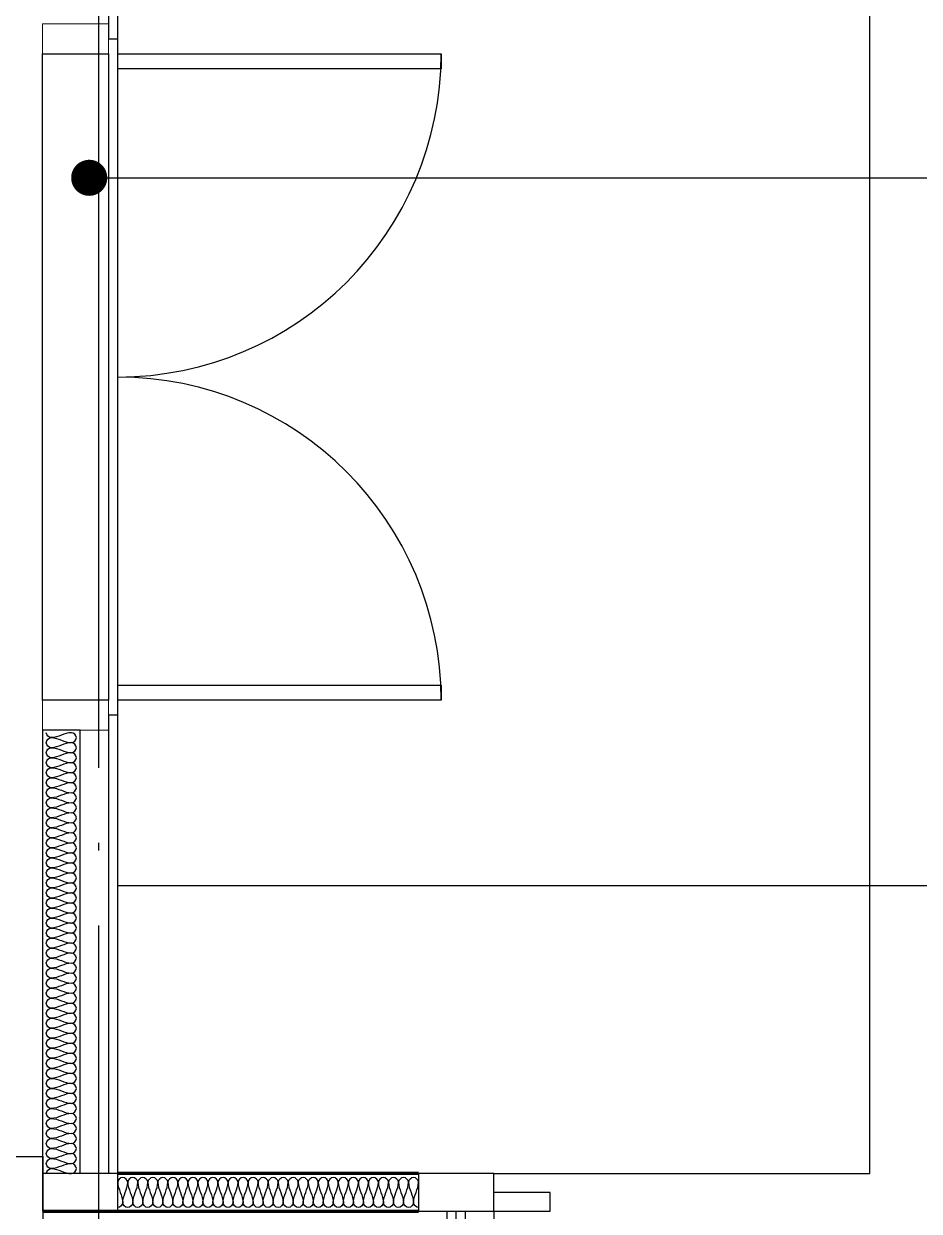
# Model space of a CAD drawing. Header units: millimetres. Extents: x 12325263 to 13848842, y -1463133 to 573208.
# Drawn here: x 12604097 to 12606478, y -610007 to -606847 of the extents above; entities that cross this region are included whole.
import ezdxf

# ---------------------------------------------------------------- set-up
doc = ezdxf.new("R2010")
doc.units = ezdxf.units.MM
doc.header["$LTSCALE"] = 1000
for name, pattern in [('ACAD_ISO02W100', [15, 12, -3]), ('DASHED2', [0.375, 0.25, -0.125]), ('DOTE', [2.42, 2, -0.2, 0.02, -0.2])]:
    doc.linetypes.add(name, pattern=pattern)
for name, color, linetype in [('20210729mva复核', 1, 'Continuous'), ('A-AXIS', 16, 'DOTE'), ('A-DETL-0001', 1, 'Continuous'), ('A-GLAZ', 4, 'Continuous'), ('A-WALL', 5, 'Continuous'), ('A-WALL-PATT', 8, 'Continuous'), ('AXIS', 3, 'Continuous'), ('投影线', 6, 'ACAD_ISO02W100')]:
    doc.layers.add(name, color=color, linetype=linetype)
for name, color, linetype, lineweight in [('A-DOOR-PROJ', 1, 'Continuous', 25), ('A-FLOR-PROJ', 2, 'Continuous', 25), ('A-GENM', 2, 'Continuous', 70), ('A-GENM-PROJ', 2, 'Continuous', 25), ('A-GLAZ-MULL', 4, 'Continuous', 13), ('A-GLAZ-MULL-PROJ', 2, 'Continuous', 13), ('A-GLAZ-PROJ', 2, 'Continuous', 25), ('Detail Items', 7, 'Continuous', 25)]:
    doc.layers.add(name, color=color, linetype=linetype, lineweight=lineweight)

# ---------------------------------------------------------------- blocks, each defined once
blk = doc.blocks.new('A$C53F769B7')
at = {"layer": '20210729mva复核', "color": 8}
blk.add_arc((58579.6, 55638.5), 22000, 0, 42.3351, dxfattribs=at)
blk = doc.blocks.new('FO-Louver Only with lower mullion - 150 Spacing no glass-5103748-810_L1 SE')
at = {"layer": 'A-GENM-PROJ'}
for p, q in [((-224.9, 75), (225, 75)), ((225, 0), (-224.9, 0))]:
    blk.add_line(p, q, dxfattribs=at)
at = {"layer": 'A-GLAZ'}
for p, q in [((225, 200), (225, 0)), ((225.1, 125), (-224.9, 125)), ((-224.9, 100), (225.1, 100)), ((225, 0), (225, -150)), ((275, -150), (275, 0)), ((225, -150), (275, -150))]:
    blk.add_line(p, q, dxfattribs=at)
blk = doc.blocks.new('System Panel - M3-V9-810_L1 SE')
at = {"layer": 'A-GLAZ'}
for p, q in [((-610, 0), (610, 0)), ((610, 25), (-609.7, 25)), ((610, 0), (610, 25))]:
    blk.add_line(p, q, dxfattribs=at)
blk = doc.blocks.new('System Panel - M3-V6-810_L1 SE')
at = {"layer": 'A-GLAZ'}
for p, q in [((610, 25), (-610, 25)), ((-610, 25), (-610, 0)), ((-610, 0), (610, 0)), ((610, 0), (610, 25))]:
    blk.add_line(p, q, dxfattribs=at)
blk = doc.blocks.new('Curtain Wall-Dbl_Inswing Solid - Dark Mtl pull-5197763-810_L1 SE')
at = {"layer": 'Detail Items'}
for p, q in [((-860, 0), (-820, 0)), ((-860, -860), (-860, 0)), ((-820, 0), (-820, -860)), ((820, 0), (860, 0)), ((820, -860), (820, 0)), ((860, 0), (860, -860)), ((-820, -860), (-860, -860)), ((860, -860), (820, -860))]:
    blk.add_line(p, q, dxfattribs=at)
for centre, start, end in [((-860, 0), 270, 360), ((860, 0), 180, 270)]:
    blk.add_arc(centre, 860, start, end, dxfattribs=at)
blk = doc.blocks.new('Rectangular Mullion - 80 X 200mm-V7-810_L1 SE')
at = {"layer": 'A-GLAZ-MULL'}
for p, q in [((-40, -25), (40, -25)), ((-40, -200), (-40, -25)), ((40, -25), (40, -200)), ((40, -200), (-40, -200))]:
    blk.add_line(p, q, dxfattribs=at)
blk = doc.blocks.new('Rectangular Mullion - 80 X 200mm-V8-810_L1 SE')
at = {"layer": 'A-GLAZ-MULL'}
for p, q in [((-40, -25), (40, -25)), ((-40, -100), (-40, -25)), ((40, -25), (40, -200)), ((40, -200), (-39.9, -200))]:
    blk.add_line(p, q, dxfattribs=at)
blk = doc.blocks.new('E L1 CANOPY3 - E L1 CANOPY-4298850-810_L1 SE')
at = {"layer": 'A-GENM'}
for p, q in [((-14850, 47820.2), (-15650.1, 47820.2)), ((-15850, 47720.2), (-14850, 47720.2)), ((-14850, 43480.2), (-15650.1, 43480.2)), ((-15850, 43380.2), (-14850, 43380.2))]:
    blk.add_line(p, q, dxfattribs=at)
blk = doc.blocks.new('asdfadsgfd')
at = {"layer": 'A-DETL-0001'}
for p, q in [((31397.7, 6595.9), (31397.7, 6396)), ((31497.7, 6595.9), (31397.7, 6595.9)), ((32677.5, 6595.9), (31497.7, 6595.9)), ((31497.7, 6396), (31497.7, 6595.9)), ((32677.5, 6495.9), (32677.5, 6595.9)), ((31497.7, 6495.9), (32677.5, 6495.9)), ((31397.7, 6396), (31497.7, 6396)), ((31497.5, 5595.9), (31397.5, 5595.9)), ((31397.5, 5595.9), (31397.5, 5395.9)), ((31497.5, 5395.9), (31497.5, 5595.9)), ((31397.5, 5395.9), (31497.5, 5395.9)), ((31497.5, 5395.9), (31497.5, 4395.9)), ((31497.5, 4395.9), (35737.7, 4395.9))]:
    blk.add_line(p, q, dxfattribs=at)
for points in [[(31497.7, 6585.9), (31504, 6585.9), (31511, 6578.9), (31511, 6572.6)], [(31511, 6572.6), (31511, 6578.9), (31524.4, 6593), (31537.7, 6578.9), (31537.7, 6572.6)], [(31537.7, 6572.6), (31537.7, 6578.9), (31551, 6593), (31564.4, 6578.9), (31564.4, 6572.6)], [(31564.4, 6572.6), (31564.4, 6578.9), (31577.7, 6593), (31591, 6578.9), (31591, 6572.6)], [(31591, 6572.6), (31591, 6578.9), (31604.4, 6593), (31617.7, 6578.9), (31617.7, 6572.6)], [(31617.7, 6572.6), (31617.7, 6578.9), (31631, 6593), (31644.4, 6578.9), (31644.4, 6572.6)], [(31644.4, 6572.6), (31644.4, 6578.9), (31657.7, 6593), (31671, 6578.9), (31671, 6572.6)], [(31671, 6572.6), (31671, 6578.9), (31684.4, 6593), (31697.7, 6578.9), (31697.7, 6572.6)], [(31697.7, 6572.6), (31697.7, 6578.9), (31711, 6593), (31724.4, 6578.9), (31724.4, 6572.6)], [(31724.4, 6572.6), (31724.4, 6578.9), (31737.7, 6593), (31751, 6578.9), (31751, 6572.6)], [(31751, 6572.6), (31751, 6578.9), (31764.4, 6593), (31777.7, 6578.9), (31777.7, 6572.6)], [(31777.7, 6572.6), (31777.7, 6578.9), (31791, 6593), (31804.4, 6578.9), (31804.4, 6572.6)], [(31804.4, 6572.6), (31804.4, 6578.9), (31817.7, 6593), (31831, 6578.9), (31831, 6572.6)], [(31831, 6572.6), (31831, 6578.9), (31844.4, 6593), (31857.7, 6578.9), (31857.7, 6572.6)], [(31857.7, 6572.6), (31857.7, 6578.9), (31871, 6593), (31884.4, 6578.9), (31884.4, 6572.6)], [(31884.4, 6572.6), (31884.4, 6578.9), (31897.7, 6593), (31911, 6578.9), (31911, 6572.6)], [(31911, 6572.6), (31911, 6578.9), (31924.4, 6593), (31937.7, 6578.9), (31937.7, 6572.6)], [(31937.7, 6572.6), (31937.7, 6578.9), (31951, 6593), (31964.4, 6578.9), (31964.4, 6572.6)], [(31964.4, 6572.6), (31964.4, 6578.9), (31977.7, 6593), (31991, 6578.9), (31991, 6572.6)], [(31991, 6572.6), (31991, 6578.9), (32004.4, 6593), (32017.7, 6578.9), (32017.7, 6572.6)], [(32017.7, 6572.6), (32017.7, 6578.9), (32031, 6593), (32044.4, 6578.9), (32044.4, 6572.6)], [(32044.4, 6572.6), (32044.4, 6578.9), (32057.7, 6593), (32071, 6578.9), (32071, 6572.6)], [(32071, 6572.6), (32071, 6578.9), (32084.4, 6593), (32097.7, 6578.9), (32097.7, 6572.6)], [(32097.7, 6572.6), (32097.7, 6578.9), (32111, 6593), (32124.4, 6578.9), (32124.4, 6572.6)], [(32124.4, 6572.6), (32124.4, 6578.9), (32137.7, 6593), (32151, 6578.9), (32151, 6572.6)], [(32151, 6572.6), (32151, 6578.9), (32164.4, 6593), (32177.7, 6578.9), (32177.7, 6572.6)], [(32177.7, 6572.6), (32177.7, 6578.9), (32191, 6593), (32204.4, 6578.9), (32204.4, 6572.6)], [(32204.4, 6572.6), (32204.4, 6578.9), (32217.7, 6593), (32231, 6578.9), (32231, 6572.6)], [(32231, 6572.6), (32231, 6578.9), (32244.4, 6593), (32257.7, 6578.9), (32257.7, 6572.6)], [(32257.7, 6572.6), (32257.7, 6578.9), (32271, 6593), (32284.4, 6578.9), (32284.4, 6572.6)], [(32284.4, 6572.6), (32284.4, 6578.9), (32297.7, 6593), (32311, 6578.9), (32311, 6572.6)], [(32311, 6572.6), (32311, 6578.9), (32324.4, 6593), (32337.7, 6578.9), (32337.7, 6572.6)], [(32337.7, 6572.6), (32337.7, 6578.9), (32351, 6593), (32364.4, 6578.9), (32364.4, 6572.6)], [(32364.4, 6572.6), (32364.4, 6578.9), (32377.7, 6593), (32391, 6578.9), (32391, 6572.6)], [(32391, 6572.6), (32391, 6578.9), (32404.4, 6593), (32417.7, 6578.9), (32417.7, 6572.6)], [(32417.7, 6572.6), (32417.7, 6578.9), (32431, 6593), (32444.4, 6578.9), (32444.4, 6572.6)], [(32444.4, 6572.6), (32444.4, 6578.9), (32457.7, 6593), (32471, 6578.9), (32471, 6572.6)], [(32471, 6572.6), (32471, 6578.9), (32484.4, 6593), (32497.7, 6578.9), (32497.7, 6572.6)], [(32497.7, 6572.6), (32497.7, 6578.9), (32511, 6593), (32524.4, 6578.9), (32524.4, 6572.6)], [(32524.4, 6572.6), (32524.4, 6578.9), (32537.7, 6593), (32551, 6578.9), (32551, 6572.6)], [(32551, 6572.6), (32551, 6578.9), (32564.4, 6593), (32577.7, 6578.9), (32577.7, 6572.6)], [(32577.7, 6572.6), (32577.7, 6578.9), (32591, 6593), (32604.4, 6578.9), (32604.4, 6572.6)], [(32604.4, 6572.6), (32604.4, 6578.9), (32617.7, 6593), (32631, 6578.9), (32631, 6572.6)], [(32631, 6572.6), (32631, 6578.9), (32644.4, 6593), (32657.7, 6578.9), (32657.7, 6572.6)], [(32657.7, 6572.6), (32657.7, 6578.9), (32664.8, 6585.9), (32671, 6585.9)], [(31511, 6572.6), (31511, 6554.3), (31497.7, 6537.6), (31497.7, 6519.3)], [(31524.4, 6519.3), (31524.4, 6537.6), (31511, 6554.3), (31511, 6572.6)], [(31537.7, 6572.6), (31537.7, 6554.3), (31524.4, 6537.6), (31524.4, 6519.3)], [(31551, 6519.3), (31551, 6537.6), (31537.7, 6554.3), (31537.7, 6572.6)], [(31564.4, 6572.6), (31564.4, 6554.3), (31551, 6537.6), (31551, 6519.3)], [(31577.7, 6519.3), (31577.7, 6537.6), (31564.4, 6554.3), (31564.4, 6572.6)], [(31591, 6572.6), (31591, 6554.3), (31577.7, 6537.6), (31577.7, 6519.3)], [(31604.4, 6519.3), (31604.4, 6537.6), (31591, 6554.3), (31591, 6572.6)], [(31617.7, 6572.6), (31617.7, 6554.3), (31604.4, 6537.6), (31604.4, 6519.3)], [(31631, 6519.3), (31631, 6537.6), (31617.7, 6554.3), (31617.7, 6572.6)], [(31644.4, 6572.6), (31644.4, 6554.3), (31631, 6537.6), (31631, 6519.3)], [(31657.7, 6519.3), (31657.7, 6537.6), (31644.4, 6554.3), (31644.4, 6572.6)], [(31671, 6572.6), (31671, 6554.3), (31657.7, 6537.6), (31657.7, 6519.3)], [(31684.4, 6519.3), (31684.4, 6537.6), (31671, 6554.3), (31671, 6572.6)], [(31697.7, 6572.6), (31697.7, 6554.3), (31684.4, 6537.6), (31684.4, 6519.3)], [(31711, 6519.3), (31711, 6537.6), (31697.7, 6554.3), (31697.7, 6572.6)], [(31724.4, 6572.6), (31724.4, 6554.3), (31711, 6537.6), (31711, 6519.3)], [(31737.7, 6519.3), (31737.7, 6537.6), (31724.4, 6554.3), (31724.4, 6572.6)], [(31751, 6572.6), (31751, 6554.3), (31737.7, 6537.6), (31737.7, 6519.3)], [(31764.4, 6519.3), (31764.4, 6537.6), (31751, 6554.3), (31751, 6572.6)], [(31777.7, 6572.6), (31777.7, 6554.3), (31764.4, 6537.6), (31764.4, 6519.3)], [(31791, 6519.3), (31791, 6537.6), (31777.7, 6554.3), (31777.7, 6572.6)], [(31804.4, 6572.6), (31804.4, 6554.3), (31791, 6537.6), (31791, 6519.3)], [(31817.7, 6519.3), (31817.7, 6537.6), (31804.4, 6554.3), (31804.4, 6572.6)], [(31831, 6572.6), (31831, 6554.3), (31817.7, 6537.6), (31817.7, 6519.3)], [(31844.4, 6519.3), (31844.4, 6537.6), (31831, 6554.3), (31831, 6572.6)], [(31857.7, 6572.6), (31857.7, 6554.3), (31844.4, 6537.6), (31844.4, 6519.3)], [(31871, 6519.3), (31871, 6537.6), (31857.7, 6554.3), (31857.7, 6572.6)], [(31884.4, 6572.6), (31884.4, 6554.3), (31871, 6537.6), (31871, 6519.3)], [(31897.7, 6519.3), (31897.7, 6537.6), (31884.4, 6554.3), (31884.4, 6572.6)], [(31911, 6572.6), (31911, 6554.3), (31897.7, 6537.6), (31897.7, 6519.3)], [(31924.4, 6519.3), (31924.4, 6537.6), (31911, 6554.3), (31911, 6572.6)], [(31937.7, 6572.6), (31937.7, 6554.3), (31924.4, 6537.6), (31924.4, 6519.3)], [(31951, 6519.3), (31951, 6537.6), (31937.7, 6554.3), (31937.7, 6572.6)], [(31964.4, 6572.6), (31964.4, 6554.3), (31951, 6537.6), (31951, 6519.3)], [(31977.7, 6519.3), (31977.7, 6537.6), (31964.4, 6554.3), (31964.4, 6572.6)], [(31991, 6572.6), (31991, 6554.3), (31977.7, 6537.6), (31977.7, 6519.3)], [(32004.4, 6519.3), (32004.4, 6537.6), (31991, 6554.3), (31991, 6572.6)], [(32017.7, 6572.6), (32017.7, 6554.3), (32004.4, 6537.6), (32004.4, 6519.3)], [(32031, 6519.3), (32031, 6537.6), (32017.7, 6554.3), (32017.7, 6572.6)], [(32044.4, 6572.6), (32044.4, 6554.3), (32031, 6537.6), (32031, 6519.3)], [(32057.7, 6519.3), (32057.7, 6537.6), (32044.4, 6554.3), (32044.4, 6572.6)], [(32071, 6572.6), (32071, 6554.3), (32057.7, 6537.6), (32057.7, 6519.3)], [(32084.4, 6519.3), (32084.4, 6537.6), (32071, 6554.3), (32071, 6572.6)], [(32097.7, 6572.6), (32097.7, 6554.3), (32084.4, 6537.6), (32084.4, 6519.3)], [(32111, 6519.3), (32111, 6537.6), (32097.7, 6554.3), (32097.7, 6572.6)], [(32124.4, 6572.6), (32124.4, 6554.3), (32111, 6537.6), (32111, 6519.3)], [(32137.7, 6519.3), (32137.7, 6537.6), (32124.4, 6554.3), (32124.4, 6572.6)], [(32151, 6572.6), (32151, 6554.3), (32137.7, 6537.6), (32137.7, 6519.3)], [(32164.4, 6519.3), (32164.4, 6537.6), (32151, 6554.3), (32151, 6572.6)], [(32177.7, 6572.6), (32177.7, 6554.3), (32164.4, 6537.6), (32164.4, 6519.3)], [(32191, 6519.3), (32191, 6537.6), (32177.7, 6554.3), (32177.7, 6572.6)], [(32204.4, 6572.6), (32204.4, 6554.3), (32191, 6537.6), (32191, 6519.3)], [(32217.7, 6519.3), (32217.7, 6537.6), (32204.4, 6554.3), (32204.4, 6572.6)], [(32231, 6572.6), (32231, 6554.3), (32217.7, 6537.6), (32217.7, 6519.3)], [(32244.4, 6519.3), (32244.4, 6537.6), (32231, 6554.3), (32231, 6572.6)], [(32257.7, 6572.6), (32257.7, 6554.3), (32244.4, 6537.6), (32244.4, 6519.3)], [(32271, 6519.3), (32271, 6537.6), (32257.7, 6554.3), (32257.7, 6572.6)], [(32284.4, 6572.6), (32284.4, 6554.3), (32271, 6537.6), (32271, 6519.3)], [(32297.7, 6519.3), (32297.7, 6537.6), (32284.4, 6554.3), (32284.4, 6572.6)], [(32311, 6572.6), (32311, 6554.3), (32297.7, 6537.6), (32297.7, 6519.3)], [(32324.4, 6519.3), (32324.4, 6537.6), (32311, 6554.3), (32311, 6572.6)], [(32337.7, 6572.6), (32337.7, 6554.3), (32324.4, 6537.6), (32324.4, 6519.3)], [(32351, 6519.3), (32351, 6537.6), (32337.7, 6554.3), (32337.7, 6572.6)], [(32364.4, 6572.6), (32364.4, 6554.3), (32351, 6537.6), (32351, 6519.3)], [(32377.7, 6519.3), (32377.7, 6537.6), (32364.4, 6554.3), (32364.4, 6572.6)], [(32391, 6572.6), (32391, 6554.3), (32377.7, 6537.6), (32377.7, 6519.3)], [(32404.4, 6519.3), (32404.4, 6537.6), (32391, 6554.3), (32391, 6572.6)], [(32417.7, 6572.6), (32417.7, 6554.3), (32404.4, 6537.6), (32404.4, 6519.3)], [(32431, 6519.3), (32431, 6537.6), (32417.7, 6554.3), (32417.7, 6572.6)], [(32444.4, 6572.6), (32444.4, 6554.3), (32431, 6537.6), (32431, 6519.3)], [(32457.7, 6519.3), (32457.7, 6537.6), (32444.4, 6554.3), (32444.4, 6572.6)], [(32471, 6572.6), (32471, 6554.3), (32457.7, 6537.6), (32457.7, 6519.3)], [(32484.4, 6519.3), (32484.4, 6537.6), (32471, 6554.3), (32471, 6572.6)], [(32497.7, 6572.6), (32497.7, 6554.3), (32484.4, 6537.6), (32484.4, 6519.3)], [(32511, 6519.3), (32511, 6537.6), (32497.7, 6554.3), (32497.7, 6572.6)], [(32524.4, 6572.6), (32524.4, 6554.3), (32511, 6537.6), (32511, 6519.3)], [(32537.7, 6519.3), (32537.7, 6537.6), (32524.4, 6554.3), (32524.4, 6572.6)], [(32551, 6572.6), (32551, 6554.3), (32537.7, 6537.6), (32537.7, 6519.3)], [(32564.4, 6519.3), (32564.4, 6537.6), (32551, 6554.3), (32551, 6572.6)], [(32577.7, 6572.6), (32577.7, 6554.3), (32564.4, 6537.6), (32564.4, 6519.3)], [(32591, 6519.3), (32591, 6537.6), (32577.7, 6554.3), (32577.7, 6572.6)], [(32604.4, 6572.6), (32604.4, 6554.3), (32591, 6537.6), (32591, 6519.3)], [(32617.7, 6519.3), (32617.7, 6537.6), (32604.4, 6554.3), (32604.4, 6572.6)], [(32631, 6572.6), (32631, 6554.3), (32617.7, 6537.6), (32617.7, 6519.3)], [(32644.4, 6519.3), (32644.4, 6537.6), (32631, 6554.3), (32631, 6572.6)], [(32657.7, 6572.6), (32657.7, 6554.3), (32644.4, 6537.6), (32644.4, 6519.3)], [(32671, 6519.3), (32671, 6537.6), (32657.7, 6554.3), (32657.7, 6572.6)], [(31497.7, 6519.3), (31497.7, 6513), (31511, 6498.9), (31524.4, 6513), (31524.4, 6519.3)], [(31524.4, 6519.3), (31524.4, 6513), (31537.7, 6498.9), (31551, 6513), (31551, 6519.3)], [(31551, 6519.3), (31551, 6513), (31564.4, 6498.9), (31577.7, 6513), (31577.7, 6519.3)], [(31577.7, 6519.3), (31577.7, 6513), (31591, 6498.9), (31604.4, 6513), (31604.4, 6519.3)], [(31604.4, 6519.3), (31604.4, 6513), (31617.7, 6498.9), (31631, 6513), (31631, 6519.3)], [(31631, 6519.3), (31631, 6513), (31644.4, 6498.9), (31657.7, 6513), (31657.7, 6519.3)], [(31657.7, 6519.3), (31657.7, 6513), (31671, 6498.9), (31684.4, 6513), (31684.4, 6519.3)], [(31684.4, 6519.3), (31684.4, 6513), (31697.7, 6498.9), (31711, 6513), (31711, 6519.3)], [(31711, 6519.3), (31711, 6513), (31724.4, 6498.9), (31737.7, 6513), (31737.7, 6519.3)], [(31737.7, 6519.3), (31737.7, 6513), (31751, 6498.9), (31764.4, 6513), (31764.4, 6519.3)], [(31764.4, 6519.3), (31764.4, 6513), (31777.7, 6498.9), (31791, 6513), (31791, 6519.3)], [(31791, 6519.3), (31791, 6513), (31804.4, 6498.9), (31817.7, 6513), (31817.7, 6519.3)], [(31817.7, 6519.3), (31817.7, 6513), (31831, 6498.9), (31844.4, 6513), (31844.4, 6519.3)], [(31844.4, 6519.3), (31844.4, 6513), (31857.7, 6498.9), (31871, 6513), (31871, 6519.3)], [(31871, 6519.3), (31871, 6513), (31884.4, 6498.9), (31897.7, 6513), (31897.7, 6519.3)], [(31897.7, 6519.3), (31897.7, 6513), (31911, 6498.9), (31924.4, 6513), (31924.4, 6519.3)], [(31924.4, 6519.3), (31924.4, 6513), (31937.7, 6498.9), (31951, 6513), (31951, 6519.3)], [(31951, 6519.3), (31951, 6513), (31964.4, 6498.9), (31977.7, 6513), (31977.7, 6519.3)], [(31977.7, 6519.3), (31977.7, 6513), (31991, 6498.9), (32004.4, 6513), (32004.4, 6519.3)], [(32004.4, 6519.3), (32004.4, 6513), (32017.7, 6498.9), (32031, 6513), (32031, 6519.3)], [(32031, 6519.3), (32031, 6513), (32044.4, 6498.9), (32057.7, 6513), (32057.7, 6519.3)], [(32057.7, 6519.3), (32057.7, 6513), (32071, 6498.9), (32084.4, 6513), (32084.4, 6519.3)], [(32084.4, 6519.3), (32084.4, 6513), (32097.7, 6498.9), (32111, 6513), (32111, 6519.3)], [(32111, 6519.3), (32111, 6513), (32124.4, 6498.9), (32137.7, 6513), (32137.7, 6519.3)], [(32137.7, 6519.3), (32137.7, 6513), (32151, 6498.9), (32164.4, 6513), (32164.4, 6519.3)], [(32164.4, 6519.3), (32164.4, 6513), (32177.7, 6498.9), (32191, 6513), (32191, 6519.3)], [(32191, 6519.3), (32191, 6513), (32204.4, 6498.9), (32217.7, 6513), (32217.7, 6519.3)], [(32217.7, 6519.3), (32217.7, 6513), (32231, 6498.9), (32244.4, 6513), (32244.4, 6519.3)], [(32244.4, 6519.3), (32244.4, 6513), (32257.7, 6498.9), (32271, 6513), (32271, 6519.3)], [(32271, 6519.3), (32271, 6513), (32284.4, 6498.9), (32297.7, 6513), (32297.7, 6519.3)], [(32297.7, 6519.3), (32297.7, 6513), (32311, 6498.9), (32324.4, 6513), (32324.4, 6519.3)], [(32324.4, 6519.3), (32324.4, 6513), (32337.7, 6498.9), (32351, 6513), (32351, 6519.3)], [(32351, 6519.3), (32351, 6513), (32364.4, 6498.9), (32377.7, 6513), (32377.7, 6519.3)], [(32377.7, 6519.3), (32377.7, 6513), (32391, 6498.9), (32404.4, 6513), (32404.4, 6519.3)], [(32404.4, 6519.3), (32404.4, 6513), (32417.7, 6498.9), (32431, 6513), (32431, 6519.3)], [(32431, 6519.3), (32431, 6513), (32444.4, 6498.9), (32457.7, 6513), (32457.7, 6519.3)], [(32457.7, 6519.3), (32457.7, 6513), (32471, 6498.9), (32484.4, 6513), (32484.4, 6519.3)], [(32484.4, 6519.3), (32484.4, 6513), (32497.7, 6498.9), (32511, 6513), (32511, 6519.3)], [(32511, 6519.3), (32511, 6513), (32524.4, 6498.9), (32537.7, 6513), (32537.7, 6519.3)], [(32537.7, 6519.3), (32537.7, 6513), (32551, 6498.9), (32564.4, 6513), (32564.4, 6519.3)], [(32564.4, 6519.3), (32564.4, 6513), (32577.7, 6498.9), (32591, 6513), (32591, 6519.3)], [(32591, 6519.3), (32591, 6513), (32604.4, 6498.9), (32617.7, 6513), (32617.7, 6519.3)], [(32617.7, 6519.3), (32617.7, 6513), (32631, 6498.9), (32644.4, 6513), (32644.4, 6519.3)], [(32644.4, 6519.3), (32644.4, 6513), (32657.7, 6498.9), (32671, 6513), (32671, 6519.3)], [(31420.8, 6382.6), (31414.5, 6382.6), (31407.5, 6389.6), (31407.5, 6395.9)], [(31474.2, 6395.9), (31455.8, 6395.9), (31439.2, 6382.6), (31420.8, 6382.6)], [(31474.2, 6369.3), (31480.4, 6369.3), (31494.5, 6382.6), (31480.4, 6395.9), (31474.2, 6395.9)], [(31420.8, 6355.9), (31414.5, 6355.9), (31400.4, 6369.3), (31414.5, 6382.6), (31420.8, 6382.6)], [(31420.8, 6329.3), (31414.5, 6329.3), (31400.4, 6342.6), (31414.5, 6355.9), (31420.8, 6355.9)], [(31420.8, 6382.6), (31439.2, 6382.6), (31455.8, 6369.3), (31474.2, 6369.3)], [(31474.2, 6369.3), (31455.8, 6369.3), (31439.2, 6355.9), (31420.8, 6355.9)], [(31420.8, 6355.9), (31439.2, 6355.9), (31455.8, 6342.6), (31474.2, 6342.6)], [(31474.2, 6342.6), (31480.4, 6342.6), (31494.5, 6355.9), (31480.4, 6369.3), (31474.2, 6369.3)], [(31420.8, 6302.6), (31414.5, 6302.6), (31400.4, 6315.9), (31414.5, 6329.3), (31420.8, 6329.3)], [(31474.2, 6342.6), (31455.8, 6342.6), (31439.2, 6329.3), (31420.8, 6329.3)], [(31420.8, 6329.3), (31439.2, 6329.3), (31455.8, 6315.9), (31474.2, 6315.9)], [(31474.2, 6315.9), (31480.4, 6315.9), (31494.5, 6329.3), (31480.4, 6342.6), (31474.2, 6342.6)], [(31420.8, 6275.9), (31414.5, 6275.9), (31400.4, 6289.3), (31414.5, 6302.6), (31420.8, 6302.6)], [(31474.2, 6315.9), (31455.8, 6315.9), (31439.2, 6302.6), (31420.8, 6302.6)], [(31420.8, 6302.6), (31439.2, 6302.6), (31455.8, 6289.3), (31474.2, 6289.3)], [(31474.2, 6289.3), (31455.8, 6289.3), (31439.2, 6275.9), (31420.8, 6275.9)], [(31474.2, 6289.3), (31480.4, 6289.3), (31494.5, 6302.6), (31480.4, 6315.9), (31474.2, 6315.9)], [(31474.2, 6262.6), (31480.4, 6262.6), (31494.5, 6275.9), (31480.4, 6289.3), (31474.2, 6289.3)], [(31420.8, 6249.3), (31414.5, 6249.3), (31400.4, 6262.6), (31414.5, 6275.9), (31420.8, 6275.9)], [(31420.8, 6275.9), (31439.2, 6275.9), (31455.8, 6262.6), (31474.2, 6262.6)], [(31474.2, 6262.6), (31455.8, 6262.6), (31439.2, 6249.3), (31420.8, 6249.3)], [(31474.2, 6235.9), (31480.4, 6235.9), (31494.5, 6249.3), (31480.4, 6262.6), (31474.2, 6262.6)], [(31420.8, 6222.6), (31414.5, 6222.6), (31400.4, 6235.9), (31414.5, 6249.3), (31420.8, 6249.3)], [(31420.8, 6249.3), (31439.2, 6249.3), (31455.8, 6235.9), (31474.2, 6235.9)], [(31474.2, 6235.9), (31455.8, 6235.9), (31439.2, 6222.6), (31420.8, 6222.6)], [(31474.2, 6209.3), (31480.4, 6209.3), (31494.5, 6222.6), (31480.4, 6235.9), (31474.2, 6235.9)], [(31420.8, 6195.9), (31414.5, 6195.9), (31400.4, 6209.3), (31414.5, 6222.6), (31420.8, 6222.6)], [(31420.8, 6169.3), (31414.5, 6169.3), (31400.4, 6182.6), (31414.5, 6195.9), (31420.8, 6195.9)], [(31420.8, 6222.6), (31439.2, 6222.6), (31455.8, 6209.3), (31474.2, 6209.3)], [(31474.2, 6209.3), (31455.8, 6209.3), (31439.2, 6195.9), (31420.8, 6195.9)], [(31420.8, 6195.9), (31439.2, 6195.9), (31455.8, 6182.6), (31474.2, 6182.6)], [(31474.2, 6182.6), (31480.4, 6182.6), (31494.5, 6195.9), (31480.4, 6209.3), (31474.2, 6209.3)], [(31420.8, 6142.6), (31414.5, 6142.6), (31400.4, 6155.9), (31414.5, 6169.3), (31420.8, 6169.3)], [(31474.2, 6182.6), (31455.8, 6182.6), (31439.2, 6169.3), (31420.8, 6169.3)], [(31420.8, 6169.3), (31439.2, 6169.3), (31455.8, 6155.9), (31474.2, 6155.9)], [(31474.2, 6155.9), (31480.4, 6155.9), (31494.5, 6169.3), (31480.4, 6182.6), (31474.2, 6182.6)], [(31420.8, 6115.9), (31414.5, 6115.9), (31400.4, 6129.3), (31414.5, 6142.6), (31420.8, 6142.6)], [(31474.2, 6155.9), (31455.8, 6155.9), (31439.2, 6142.6), (31420.8, 6142.6)], [(31420.8, 6142.6), (31439.2, 6142.6), (31455.8, 6129.3), (31474.2, 6129.3)], [(31474.2, 6129.3), (31480.4, 6129.3), (31494.5, 6142.6), (31480.4, 6155.9), (31474.2, 6155.9)], [(31420.8, 6089.3), (31414.5, 6089.3), (31400.4, 6102.6), (31414.5, 6115.9), (31420.8, 6115.9)], [(31474.2, 6129.3), (31455.8, 6129.3), (31439.2, 6115.9), (31420.8, 6115.9)], [(31420.8, 6115.9), (31439.2, 6115.9), (31455.8, 6102.6), (31474.2, 6102.6)], [(31474.2, 6102.6), (31455.8, 6102.6), (31439.2, 6089.3), (31420.8, 6089.3)], [(31474.2, 6102.6), (31480.4, 6102.6), (31494.5, 6115.9), (31480.4, 6129.3), (31474.2, 6129.3)], [(31474.2, 6075.9), (31480.4, 6075.9), (31494.5, 6089.3), (31480.4, 6102.6), (31474.2, 6102.6)], [(31420.8, 6062.6), (31414.5, 6062.6), (31400.4, 6075.9), (31414.5, 6089.3), (31420.8, 6089.3)], [(31420.8, 6089.3), (31439.2, 6089.3), (31455.8, 6075.9), (31474.2, 6075.9)], [(31474.2, 6075.9), (31455.8, 6075.9), (31439.2, 6062.6), (31420.8, 6062.6)], [(31474.2, 6049.3), (31480.4, 6049.3), (31494.5, 6062.6), (31480.4, 6075.9), (31474.2, 6075.9)], [(31420.8, 6035.9), (31414.5, 6035.9), (31400.4, 6049.3), (31414.5, 6062.6), (31420.8, 6062.6)], [(31420.8, 6009.3), (31414.5, 6009.3), (31400.4, 6022.6), (31414.5, 6035.9), (31420.8, 6035.9)], [(31420.8, 6062.6), (31439.2, 6062.6), (31455.8, 6049.3), (31474.2, 6049.3)], [(31474.2, 6049.3), (31455.8, 6049.3), (31439.2, 6035.9), (31420.8, 6035.9)], [(31420.8, 6035.9), (31439.2, 6035.9), (31455.8, 6022.6), (31474.2, 6022.6)], [(31474.2, 6022.6), (31480.4, 6022.6), (31494.5, 6035.9), (31480.4, 6049.3), (31474.2, 6049.3)], [(31420.8, 5982.6), (31414.5, 5982.6), (31400.4, 5995.9), (31414.5, 6009.3), (31420.8, 6009.3)], [(31474.2, 6022.6), (31455.8, 6022.6), (31439.2, 6009.3), (31420.8, 6009.3)], [(31420.8, 6009.3), (31439.2, 6009.3), (31455.8, 5995.9), (31474.2, 5995.9)], [(31474.2, 5995.9), (31480.4, 5995.9), (31494.5, 6009.3), (31480.4, 6022.6), (31474.2, 6022.6)], [(31420.8, 5955.9), (31414.5, 5955.9), (31400.4, 5969.3), (31414.5, 5982.6), (31420.8, 5982.6)], [(31474.2, 5995.9), (31455.8, 5995.9), (31439.2, 5982.6), (31420.8, 5982.6)], [(31420.8, 5982.6), (31439.2, 5982.6), (31455.8, 5969.3), (31474.2, 5969.3)], [(31474.2, 5969.3), (31480.4, 5969.3), (31494.5, 5982.6), (31480.4, 5995.9), (31474.2, 5995.9)], [(31420.8, 5929.3), (31414.5, 5929.3), (31400.4, 5942.6), (31414.5, 5955.9), (31420.8, 5955.9)], [(31474.2, 5969.3), (31455.8, 5969.3), (31439.2, 5955.9), (31420.8, 5955.9)], [(31420.8, 5955.9), (31439.2, 5955.9), (31455.8, 5942.6), (31474.2, 5942.6)], [(31474.2, 5942.6), (31455.8, 5942.6), (31439.2, 5929.3), (31420.8, 5929.3)], [(31474.2, 5942.6), (31480.4, 5942.6), (31494.5, 5955.9), (31480.4, 5969.3), (31474.2, 5969.3)], [(31474.2, 5915.9), (31480.4, 5915.9), (31494.5, 5929.3), (31480.4, 5942.6), (31474.2, 5942.6)], [(31420.8, 5902.6), (31414.5, 5902.6), (31400.4, 5915.9), (31414.5, 5929.3), (31420.8, 5929.3)], [(31420.8, 5929.3), (31439.2, 5929.3), (31455.8, 5915.9), (31474.2, 5915.9)], [(31474.2, 5915.9), (31455.8, 5915.9), (31439.2, 5902.6), (31420.8, 5902.6)], [(31474.2, 5889.3), (31480.4, 5889.3), (31494.5, 5902.6), (31480.4, 5915.9), (31474.2, 5915.9)], [(31420.8, 5875.9), (31414.5, 5875.9), (31400.4, 5889.3), (31414.5, 5902.6), (31420.8, 5902.6)], [(31420.8, 5902.6), (31439.2, 5902.6), (31455.8, 5889.3), (31474.2, 5889.3)], [(31474.2, 5889.3), (31455.8, 5889.3), (31439.2, 5875.9), (31420.8, 5875.9)], [(31474.2, 5862.6), (31480.4, 5862.6), (31494.5, 5875.9), (31480.4, 5889.3), (31474.2, 5889.3)], [(31420.8, 5849.3), (31414.5, 5849.3), (31400.4, 5862.6), (31414.5, 5875.9), (31420.8, 5875.9)], [(31420.8, 5822.6), (31414.5, 5822.6), (31400.4, 5835.9), (31414.5, 5849.3), (31420.8, 5849.3)], [(31420.8, 5875.9), (31439.2, 5875.9), (31455.8, 5862.6), (31474.2, 5862.6)], [(31474.2, 5862.6), (31455.8, 5862.6), (31439.2, 5849.3), (31420.8, 5849.3)], [(31420.8, 5849.3), (31439.2, 5849.3), (31455.8, 5835.9), (31474.2, 5835.9)], [(31474.2, 5835.9), (31480.4, 5835.9), (31494.5, 5849.3), (31480.4, 5862.6), (31474.2, 5862.6)], [(31420.8, 5795.9), (31414.5, 5795.9), (31400.4, 5809.3), (31414.5, 5822.6), (31420.8, 5822.6)], [(31474.2, 5835.9), (31455.8, 5835.9), (31439.2, 5822.6), (31420.8, 5822.6)], [(31420.8, 5822.6), (31439.2, 5822.6), (31455.8, 5809.3), (31474.2, 5809.3)], [(31474.2, 5809.3), (31480.4, 5809.3), (31494.5, 5822.6), (31480.4, 5835.9), (31474.2, 5835.9)], [(31420.8, 5769.3), (31414.5, 5769.3), (31400.4, 5782.6), (31414.5, 5795.9), (31420.8, 5795.9)], [(31474.2, 5809.3), (31455.8, 5809.3), (31439.2, 5795.9), (31420.8, 5795.9)], [(31420.8, 5795.9), (31439.2, 5795.9), (31455.8, 5782.6), (31474.2, 5782.6)], [(31474.2, 5782.6), (31480.4, 5782.6), (31494.5, 5795.9), (31480.4, 5809.3), (31474.2, 5809.3)], [(31420.8, 5742.6), (31414.5, 5742.6), (31400.4, 5755.9), (31414.5, 5769.3), (31420.8, 5769.3)], [(31474.2, 5782.6), (31455.8, 5782.6), (31439.2, 5769.3), (31420.8, 5769.3)], [(31420.8, 5769.3), (31439.2, 5769.3), (31455.8, 5755.9), (31474.2, 5755.9)], [(31474.2, 5755.9), (31455.8, 5755.9), (31439.2, 5742.6), (31420.8, 5742.6)], [(31474.2, 5755.9), (31480.4, 5755.9), (31494.5, 5769.3), (31480.4, 5782.6), (31474.2, 5782.6)], [(31474.2, 5729.3), (31480.4, 5729.3), (31494.5, 5742.6), (31480.4, 5755.9), (31474.2, 5755.9)], [(31420.8, 5715.9), (31414.5, 5715.9), (31400.4, 5729.3), (31414.5, 5742.6), (31420.8, 5742.6)], [(31420.8, 5742.6), (31439.2, 5742.6), (31455.8, 5729.3), (31474.2, 5729.3)], [(31474.2, 5729.3), (31455.8, 5729.3), (31439.2, 5715.9), (31420.8, 5715.9)], [(31474.2, 5702.6), (31480.4, 5702.6), (31494.5, 5715.9), (31480.4, 5729.3), (31474.2, 5729.3)], [(31420.8, 5689.3), (31414.5, 5689.3), (31400.4, 5702.6), (31414.5, 5715.9), (31420.8, 5715.9)], [(31420.8, 5662.6), (31414.5, 5662.6), (31400.4, 5675.9), (31414.5, 5689.3), (31420.8, 5689.3)], [(31420.8, 5715.9), (31439.2, 5715.9), (31455.8, 5702.6), (31474.2, 5702.6)], [(31474.2, 5702.6), (31455.8, 5702.6), (31439.2, 5689.3), (31420.8, 5689.3)], [(31420.8, 5689.3), (31439.2, 5689.3), (31455.8, 5675.9), (31474.2, 5675.9)], [(31474.2, 5675.9), (31480.4, 5675.9), (31494.5, 5689.3), (31480.4, 5702.6), (31474.2, 5702.6)], [(31420.8, 5635.9), (31414.5, 5635.9), (31400.4, 5649.3), (31414.5, 5662.6), (31420.8, 5662.6)], [(31474.2, 5675.9), (31455.8, 5675.9), (31439.2, 5662.6), (31420.8, 5662.6)], [(31420.8, 5662.6), (31439.2, 5662.6), (31455.8, 5649.3), (31474.2, 5649.3)], [(31474.2, 5649.3), (31480.4, 5649.3), (31494.5, 5662.6), (31480.4, 5675.9), (31474.2, 5675.9)], [(31420.8, 5609.3), (31414.5, 5609.3), (31400.4, 5622.6), (31414.5, 5635.9), (31420.8, 5635.9)], [(31474.2, 5649.3), (31455.8, 5649.3), (31439.2, 5635.9), (31420.8, 5635.9)], [(31420.8, 5635.9), (31439.2, 5635.9), (31455.8, 5622.6), (31474.2, 5622.6)], [(31474.2, 5622.6), (31480.4, 5622.6), (31494.5, 5635.9), (31480.4, 5649.3), (31474.2, 5649.3)], [(31407.5, 5595.9), (31407.5, 5602.2), (31414.5, 5609.3), (31420.8, 5609.3)], [(31474.2, 5622.6), (31455.8, 5622.6), (31439.2, 5609.3), (31420.8, 5609.3)], [(31420.8, 5609.3), (31439.2, 5609.3), (31455.8, 5595.9), (31474.2, 5595.9)], [(31474.2, 5595.9), (31480.4, 5595.9), (31494.5, 5609.3), (31480.4, 5622.6), (31474.2, 5622.6)]]:
    blk.add_open_spline(points, degree=3, dxfattribs=at)
at = {"layer": 'A-FLOR-PROJ'}
for p, q in [((32717.4, 6395.9), (32757.4, 6395.9)), ((32797.4, 6395.9), (34437.4, 6395.9)), ((34477.4, 6395.9), (34517.4, 6395.9))]:
    blk.add_line(p, q, dxfattribs=at)
at = {"layer": 'A-DOOR-PROJ'}
blk.add_blockref('Curtain Wall-Dbl_Inswing Solid - Dark Mtl pull-5197763-810_L1 SE', (33617.4, 6395.9), dxfattribs=at)
at = {"layer": 'A-GENM-PROJ', "rotation": 270}
blk.add_blockref('E L1 CANOPY3 - E L1 CANOPY-4298850-810_L1 SE', (-11982.6, -9254.1), dxfattribs=at)
at = {"layer": 'A-GLAZ-MULL-PROJ', "extrusion": (0, 0, -1), "rotation": 180}
for name, p in [('Rectangular Mullion - 80 X 200mm-V8-810_L1 SE', (-32717.4, 6395.9)), ('Rectangular Mullion - 80 X 200mm-V7-810_L1 SE', (-34517.4, 6395.9))]:
    blk.add_blockref(name, p, dxfattribs=at)
at = {"layer": 'A-GLAZ-PROJ'}
for name, p in [('System Panel - M3-V9-810_L1 SE', (32107.4, 6395.9)), ('System Panel - M3-V6-810_L1 SE', (35127.4, 6395.9)), ('FO-Louver Only with lower mullion - 150 Spacing no glass-5103748-810_L1 SE', (31172.4, 5395.9))]:
    blk.add_blockref(name, p, dxfattribs=at)
blk = doc.blocks.new('qlzw')
at = {"layer": 'A-AXIS'}
blk.add_line((12470866.8, 979489.8), (12470866.8, 1082089.8), dxfattribs=at)

msp = doc.modelspace()

# ---------------------------------------------------------------- hatches: boundary and pattern name
at = {"layer": 'A-WALL-PATT'}
h = msp.add_hatch(dxfattribs=at)
h.set_pattern_fill('ANSI37', color=252, scale=150)
h.set_pattern_definition([(45, (-400000, 0), (-168.3798023, 168.3798023), []), (135, (-400000, 0), (-168.3798023, -168.3798023), [])])
edge = h.paths.add_edge_path()
edge.add_line((12617170, -539458), (12627664.7, -539458))
edge.add_line((12627664.7, -539458), (12617498.2, -546587.6))
edge.add_line((12617498.2, -546587.6), (12598406.6, -559976.1))
edge.add_line((12598406.6, -559976.1), (12585091.3, -540989.1))
edge.add_line((12585091.3, -540989.1), (12584144.7, -541197.3))
edge.add_line((12584144.7, -541197.3), (12583864.1, -542803.9))
edge.add_arc((12578880.4, -541928.7), 5060, 269.1474, 350.0397, ccw=False)
edge.add_arc((12578698.9, -554127.5), 7140.2, 89.14809, 125.03345)
edge.add_line((12574600, -548281), (12560037.5, -558490.6))
edge.add_line((12560037.5, -558490.6), (12559927.1, -558471.2))
edge.add_line((12559927.1, -558471.2), (12559927.1, -564050))
edge.add_line((12559927.1, -564050), (12558858.8, -564810))
edge.add_line((12558858.8, -564810), (12559927.1, -566333.2))
edge.add_line((12559927.1, -566333.2), (12559927.6, -588159))
edge.add_line((12559927.6, -588159), (12558263.3, -589586.8))
edge.add_line((12558263.3, -589586.8), (12557796.8, -589586.8))
edge.add_line((12557796.8, -589586.8), (12557796.8, -598151.2))
edge.add_line((12557796.8, -598151.2), (12560482.1, -600836.4))
edge.add_arc((12552451.5, -592361.2), 11675.6, 270.02561, 313.45682, ccw=False)
edge.add_line((12552456.7, -604036.8), (12551424.9, -604036.8))
edge.add_arc((12551424.9, -607536.8), 3500, 90, 186.8053)
edge.add_line((12547949.6, -607951.5), (12549871.4, -624055.3))
edge.add_line((12549871.4, -624055.3), (12550966.8, -633201.5))
edge.add_line((12550966.8, -633201.5), (12550966.8, -643886.8))
edge.add_line((12550966.8, -643886.8), (12550966.8, -653386.8))
edge.add_line((12550966.8, -653386.8), (12614072.2, -653386.8))
edge.add_line((12614072.2, -653386.8), (12616970.5, -653386.8))
edge.add_arc((12639113.3, -663769.1), 24455.9, 154.87893, 159.83059)
edge.add_arc((12619069.5, -656056.1), 3000, 166.1263, 249.1464)
edge.add_arc((12632240.8, -621479.9), 40000, 249.14639, 262.18067)
edge.add_line((12626798.8, -661108), (12526241.6, -661108))
edge.add_line((12526241.6, -661108), (12526241.6, -616108))
edge.add_line((12526241.6, -616108), (12504241.6, -616108))
edge.add_line((12504241.6, -616108), (12504241.6, -539458))
edge.add_line((12504241.6, -539458), (12586460, -539458))
edge.add_line((12586460, -539458), (12617170, -539458))

# ---------------------------------------------------------------- linework, layer by layer
msp.add_lwpolyline([(12604146.8, -606926.9), (12604321.8, -606926.9), (12604321.8, -608646.9), (12604146.8, -608646.9)], close=True)
at = {"layer": 'A-WALL'}
for p, q in [((12603846.8, -609861.5), (12604147.2, -609861.5)), ((12604147.2, -609861.5), (12604147.2, -610061.5))]:
    msp.add_line(p, q, dxfattribs=at)
at = {"layer": 'AXIS'}
for p, q in [((12604270.9, -607256.8), (12607061.4, -607256.8)), ((12604347.2, -609140), (12607402.6, -609140))]:
    msp.add_line(p, q, dxfattribs=at)
at = {"layer": 'AXIS', "const_width": 48}
msp.add_lwpolyline([(12604246.9, -607256.8, 1), (12604294.9, -607256.8, 1)], format="xyb", close=True, dxfattribs=at)

# ---------------------------------------------------------------- block references
msp.add_blockref('A$C53F769B7', (12529567.2, -663012.2))
at = {"rotation": 90}
msp.add_blockref('asdfadsgfd', (12610742.7, -641404.3), dxfattribs=at)
at = {"layer": '投影线', "linetype": 'DASHED2', "ltscale": 2}
msp.add_blockref('qlzw', (133430, -1631876.5), dxfattribs=at)

doc.saveas('drawing.dxf')
